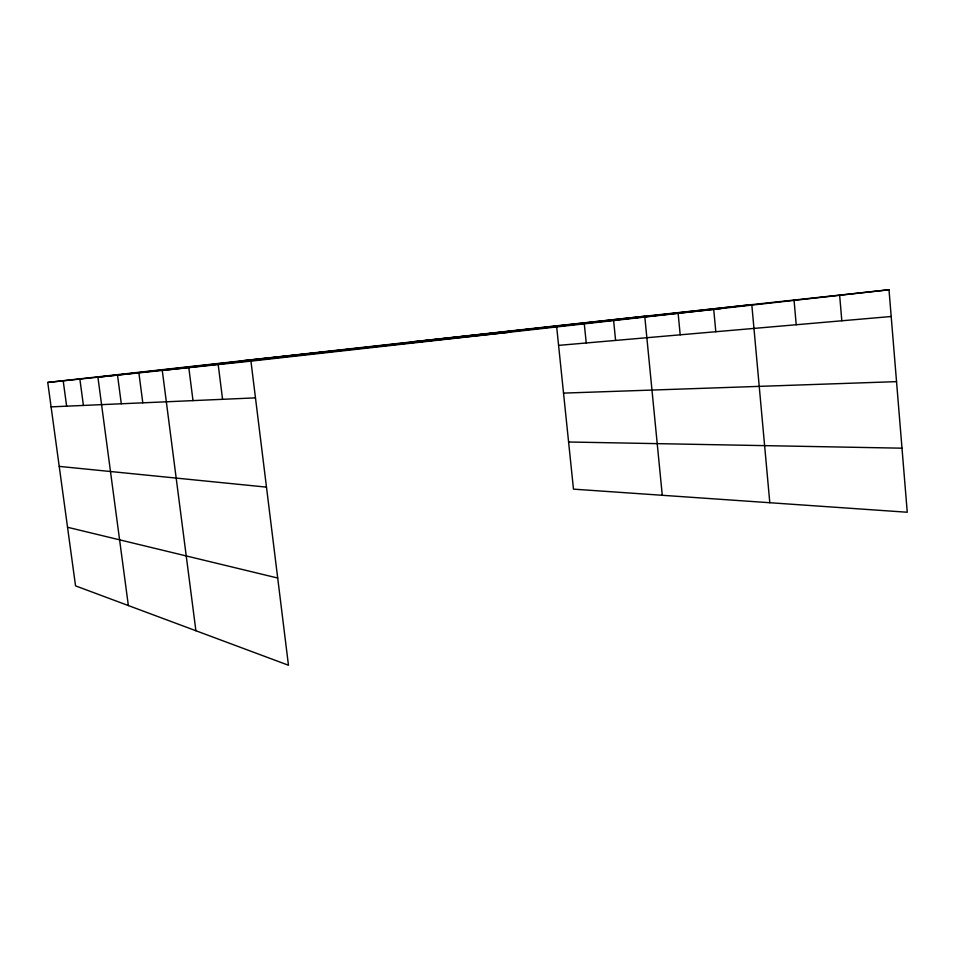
<?xml version="1.0" encoding="UTF-8"?>
<svg xmlns="http://www.w3.org/2000/svg" width="955" height="955" viewBox="0 0 955 955"><rect width="100%" height="100%" fill="white"/><g stroke="black" fill="none" stroke-linecap="round" stroke-linejoin="round"><path stroke-width="1.43" d="M250.938 361.133L288.458 665.241L75.541 585.869L47.75 382.43L250.938 361.133L888.998 289.759L907.25 512.238L573.477 489.139L556.562 325.81L888.998 289.759M47.75 382.43L556.562 325.81M413.014 341.783L721.216 308.525M241.961 360.823L509.206 332.245M558.591 345.376L891.194 316.499M51.093 406.866L255.463 397.865M563.534 393.114L896.53 381.642M568.595 441.998L901.998 448.182M59.222 466.386L266.481 487.122M67.53 527.256L277.69 578.026M79.862 379.063L83.407 405.433M63.197 380.818L66.635 406.173M128.352 605.554L97.911 377.177L644.756 316.248L662.269 495.287M117.513 375.112L121.297 403.774M138.881 372.88L142.796 402.819M195.894 630.73L162.278 370.421L751.8 304.633L769.802 502.724M188.804 367.639L193.006 400.611M218.194 364.559L222.563 399.309M584.185 322.814L586.239 342.976M613.528 319.627L615.593 340.422M678.062 312.631L680.187 334.823M713.66 308.775L715.808 331.731M794.047 300.049L796.219 324.748M839.636 295.107L841.821 320.785"/></g></svg>
